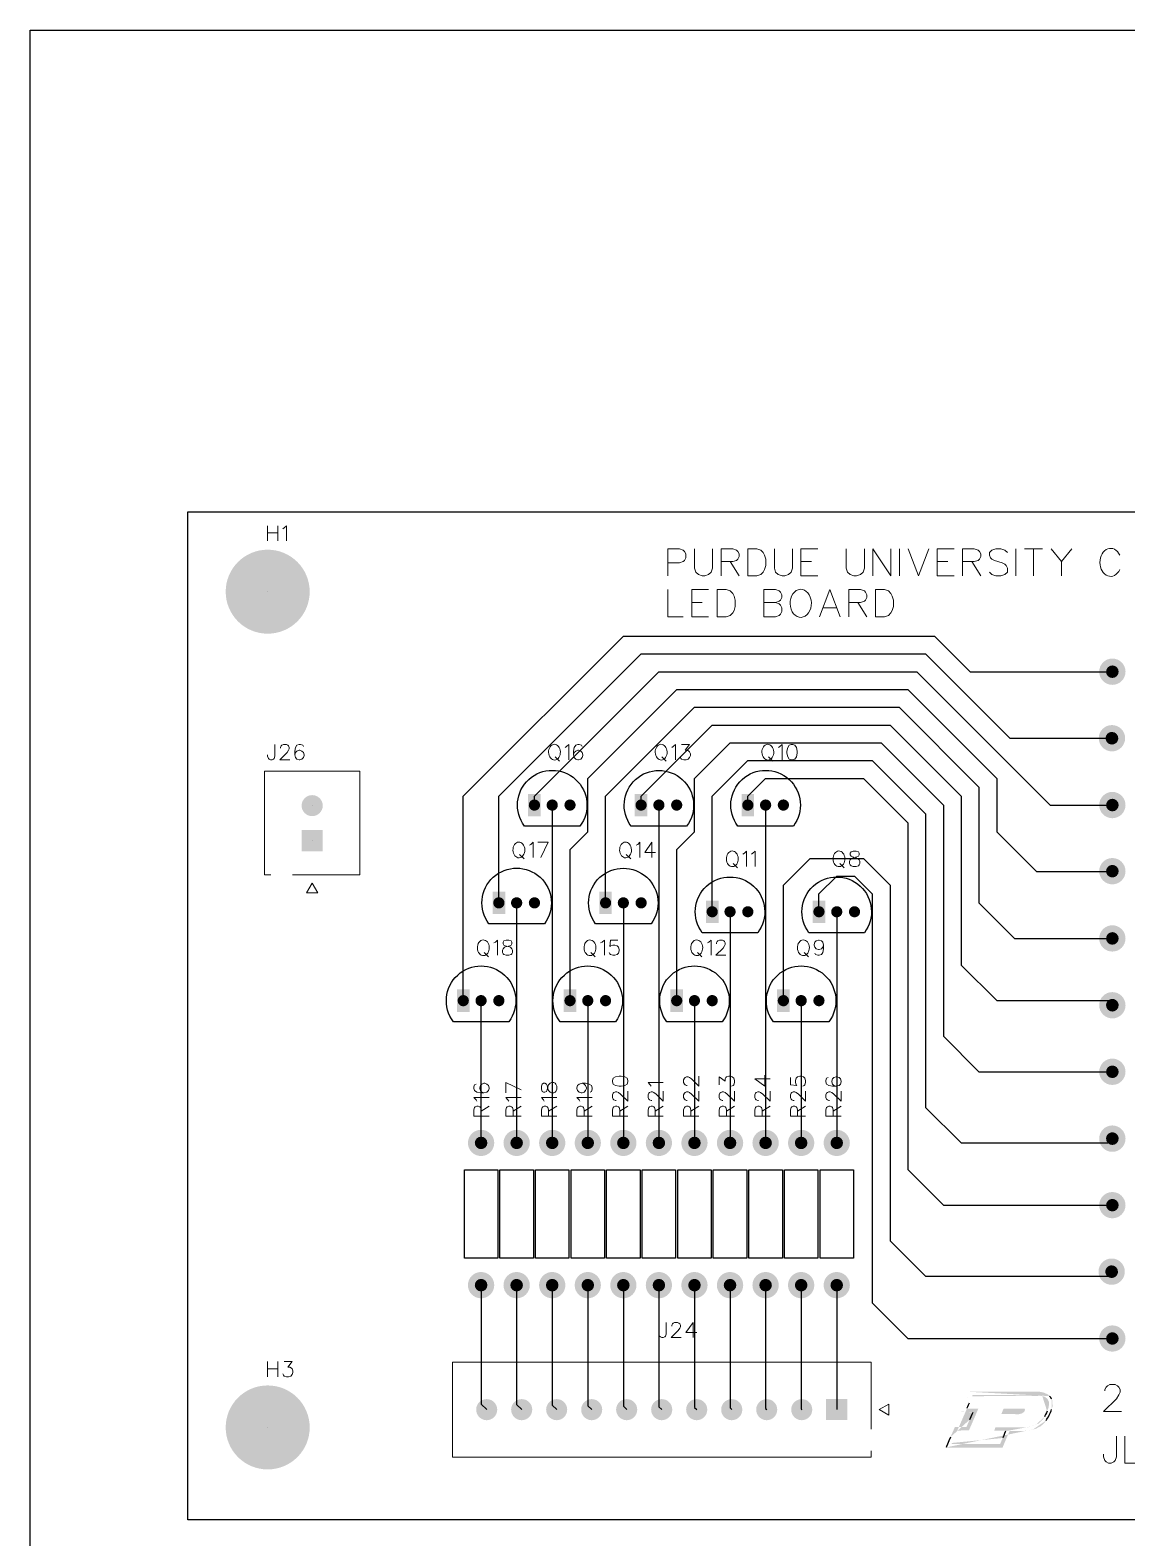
# Model space of a CAD drawing. Header units: inches. Extents: x 2.5 to 50.5, y 2.5 to 32.9.
# Drawn here: x 2.5 to 16.87, y 12.74 to 32.5 of the extents above; entities that cross this region are included whole.
import ezdxf

# ---------------------------------------------------------------- set-up
doc = ezdxf.new("R2010")
doc.units = ezdxf.units.IN
doc.header["$MEASUREMENT"] = 0
doc.layers.add('PDF6_Geometry', color=7, linetype='Continuous', true_color=0xffcc00)
doc.layers.add('PDF6_Solid Fills', color=7, linetype='Continuous', true_color=0xbfbfbf)

msp = doc.modelspace()

# ---------------------------------------------------------------- hatches: boundary and pattern name
at = {"layer": 'PDF6_Solid Fills', "transparency": 33554559}
for points in [[(6.164, 25.139, 0.414706), (5.613, 25.69), (5.613, 25.69, 0.414706), (5.063, 25.139), (5.063, 25.139, 0.414706), (5.613, 24.589), (5.613, 24.589, 0.414706)], [(16.857, 24.091, 0.414474), (16.684, 24.263), (16.684, 24.263, 0.414474), (16.512, 24.091), (16.512, 24.091, 0.414474), (16.684, 23.918), (16.684, 23.918, 0.414474)], [(16.852, 23.219, 0.414474), (16.679, 23.391), (16.679, 23.391, 0.413695), (16.506, 23.219), (16.506, 23.219, 0.412921), (16.679, 23.046), (16.679, 23.046, 0.413695)], [(6.335, 22.335, 0.414518), (6.196, 22.473), (6.196, 22.473, 0.414518), (6.058, 22.335), (6.058, 22.335, 0.413551), (6.196, 22.197), (6.196, 22.197, 0.413551)], [(16.857, 22.342, 0.414474), (16.684, 22.515), (16.684, 22.515, 0.414474), (16.512, 22.342), (16.512, 22.342, 0.414474), (16.684, 22.17), (16.684, 22.17, 0.414474)], [(16.857, 21.476, 0.414474), (16.684, 21.648), (16.684, 21.648, 0.414474), (16.512, 21.476), (16.512, 21.476, 0.414474), (16.684, 21.303), (16.684, 21.303, 0.414474)], [(16.857, 20.594, 0.414474), (16.684, 20.767), (16.684, 20.767, 0.414474), (16.512, 20.594), (16.512, 20.594, 0.414474), (16.684, 20.422), (16.684, 20.422, 0.414474)], [(16.857, 19.718, 0.415101), (16.684, 19.891), (16.684, 19.891, 0.415101), (16.512, 19.718), (16.512, 19.718, 0.414474), (16.684, 19.546), (16.684, 19.546, 0.414474)], [(16.857, 18.846, 0.414474), (16.684, 19.019), (16.684, 19.019, 0.414474), (16.512, 18.846), (16.512, 18.846, 0.414474), (16.684, 18.674), (16.684, 18.674, 0.414474)], [(8.583, 17.914, 0.414474), (8.41, 18.086), (8.41, 18.086, 0.414474), (8.238, 17.914), (8.238, 17.914, 0.414474), (8.41, 17.742), (8.41, 17.742, 0.414474)], [(9.049, 17.914, 0.414474), (8.876, 18.086), (8.876, 18.086, 0.414474), (8.704, 17.914), (8.704, 17.914, 0.414474), (8.876, 17.742), (8.876, 17.742, 0.414474)], [(9.515, 17.914, 0.414474), (9.343, 18.086), (9.343, 18.086, 0.414474), (9.17, 17.914), (9.17, 17.914, 0.414474), (9.343, 17.742), (9.343, 17.742, 0.414474)], [(9.981, 17.914, 0.414474), (9.809, 18.086), (9.809, 18.086, 0.414474), (9.637, 17.914), (9.637, 17.914, 0.414474), (9.809, 17.742), (9.809, 17.742, 0.414474)], [(10.447, 17.914, 0.414474), (10.275, 18.086), (10.275, 18.086, 0.414474), (10.103, 17.914), (10.103, 17.914, 0.414474), (10.275, 17.742), (10.275, 17.742, 0.414474)], [(10.913, 17.914, 0.414474), (10.741, 18.086), (10.741, 18.086, 0.414474), (10.569, 17.914), (10.569, 17.914, 0.414474), (10.741, 17.742), (10.741, 17.742, 0.414474)], [(11.379, 17.914, 0.414474), (11.207, 18.086), (11.207, 18.086, 0.414474), (11.035, 17.914), (11.035, 17.914, 0.414474), (11.207, 17.742), (11.207, 17.742, 0.414474)], [(11.846, 17.914, 0.414474), (11.673, 18.086), (11.673, 18.086, 0.414474), (11.501, 17.914), (11.501, 17.914, 0.414474), (11.673, 17.742), (11.673, 17.742, 0.414474)], [(12.312, 17.914, 0.414474), (12.14, 18.086), (12.14, 18.086, 0.414474), (11.967, 17.914), (11.967, 17.914, 0.414474), (12.14, 17.742), (12.14, 17.742, 0.414474)], [(12.778, 17.914, 0.414474), (12.606, 18.086), (12.606, 18.086, 0.414474), (12.433, 17.914), (12.433, 17.914, 0.414474), (12.606, 17.742), (12.606, 17.742, 0.414474)], [(13.244, 17.914, 0.414474), (13.072, 18.086), (13.072, 18.086, 0.414474), (12.9, 17.914), (12.9, 17.914, 0.414474), (13.072, 17.742), (13.072, 17.742, 0.414474)], [(16.857, 17.97, 0.415101), (16.684, 18.143), (16.684, 18.143, 0.415101), (16.512, 17.97), (16.512, 17.97, 0.414474), (16.684, 17.797), (16.684, 17.797, 0.414474)], [(16.857, 17.098, 0.414474), (16.684, 17.27), (16.684, 17.27, 0.414474), (16.512, 17.098), (16.512, 17.098, 0.414474), (16.684, 16.926), (16.684, 16.926, 0.414474)], [(8.583, 16.049, 0.414474), (8.41, 16.222), (8.41, 16.222, 0.414474), (8.238, 16.049), (8.238, 16.049, 0.414474), (8.41, 15.877), (8.41, 15.877, 0.414474)], [(9.049, 16.049, 0.414474), (8.876, 16.222), (8.876, 16.222, 0.414474), (8.704, 16.049), (8.704, 16.049, 0.414474), (8.876, 15.877), (8.876, 15.877, 0.414474)], [(9.515, 16.049, 0.414474), (9.343, 16.222), (9.343, 16.222, 0.414474), (9.17, 16.049), (9.17, 16.049, 0.414474), (9.343, 15.877), (9.343, 15.877, 0.414474)], [(9.981, 16.049, 0.414474), (9.809, 16.222), (9.809, 16.222, 0.414474), (9.637, 16.049), (9.637, 16.049, 0.414474), (9.809, 15.877), (9.809, 15.877, 0.414474)], [(10.447, 16.049, 0.414474), (10.275, 16.222), (10.275, 16.222, 0.414474), (10.103, 16.049), (10.103, 16.049, 0.414474), (10.275, 15.877), (10.275, 15.877, 0.414474)], [(10.913, 16.049, 0.414474), (10.741, 16.222), (10.741, 16.222, 0.414474), (10.569, 16.049), (10.569, 16.049, 0.414474), (10.741, 15.877), (10.741, 15.877, 0.414474)], [(11.379, 16.049, 0.414474), (11.207, 16.222), (11.207, 16.222, 0.414474), (11.035, 16.049), (11.035, 16.049, 0.414474), (11.207, 15.877), (11.207, 15.877, 0.414474)], [(11.846, 16.049, 0.414474), (11.673, 16.222), (11.673, 16.222, 0.414474), (11.501, 16.049), (11.501, 16.049, 0.414474), (11.673, 15.877), (11.673, 15.877, 0.414474)], [(12.312, 16.049, 0.414474), (12.14, 16.222), (12.14, 16.222, 0.414474), (11.967, 16.049), (11.967, 16.049, 0.414474), (12.14, 15.877), (12.14, 15.877, 0.414474)], [(12.778, 16.049, 0.414474), (12.606, 16.222), (12.606, 16.222, 0.414474), (12.433, 16.049), (12.433, 16.049, 0.414474), (12.606, 15.877), (12.606, 15.877, 0.414474)], [(13.244, 16.049, 0.414474), (13.072, 16.222), (13.072, 16.222, 0.414474), (12.9, 16.049), (12.9, 16.049, 0.414474), (13.072, 15.877), (13.072, 15.877, 0.414474)], [(16.848, 16.227, 0.414474), (16.675, 16.399), (16.675, 16.399, 0.415101), (16.503, 16.227), (16.503, 16.227, 0.41573), (16.675, 16.054), (16.675, 16.054, 0.415101)], [(16.857, 15.35, 0.414474), (16.684, 15.522), (16.684, 15.522, 0.414474), (16.512, 15.35), (16.512, 15.35, 0.414474), (16.684, 15.178), (16.684, 15.178, 0.414474)], [(6.164, 14.185, 0.414706), (5.613, 14.735), (5.613, 14.735, 0.414706), (5.063, 14.185), (5.063, 14.185, 0.414706), (5.613, 13.634), (5.613, 13.634, 0.414706)], [(8.622, 14.418, 0.413551), (8.483, 14.556), (8.483, 14.556, 0.414518), (8.346, 14.418), (8.346, 14.418, 0.414518), (8.483, 14.279), (8.483, 14.279, 0.413551)], [(9.081, 14.418, 0.413551), (8.942, 14.556), (8.942, 14.556, 0.413551), (8.804, 14.418), (8.804, 14.418, 0.413551), (8.942, 14.279), (8.942, 14.279, 0.413551)], [(9.539, 14.418, 0.414518), (9.402, 14.556), (9.402, 14.556, 0.413551), (9.263, 14.418), (9.263, 14.418, 0.413551), (9.402, 14.279), (9.402, 14.279, 0.414518)], [(9.998, 14.418, 0.413551), (9.86, 14.556), (9.86, 14.556, 0.414518), (9.722, 14.418), (9.722, 14.418, 0.414518), (9.86, 14.279), (9.86, 14.279, 0.413551)], [(10.457, 14.418, 0.413551), (10.319, 14.556), (10.319, 14.556, 0.413551), (10.18, 14.418), (10.18, 14.418, 0.413551), (10.319, 14.279), (10.319, 14.279, 0.413551)], [(10.916, 14.418, 0.414518), (10.778, 14.556), (10.778, 14.556, 0.413551), (10.639, 14.418), (10.639, 14.418, 0.413551), (10.778, 14.279), (10.778, 14.279, 0.414518)], [(11.375, 14.418, 0.413551), (11.236, 14.556), (11.236, 14.556, 0.414518), (11.098, 14.418), (11.098, 14.418, 0.414518), (11.236, 14.279), (11.236, 14.279, 0.413551)], [(11.834, 14.418, 0.413551), (11.695, 14.556), (11.695, 14.556, 0.413551), (11.557, 14.418), (11.557, 14.418, 0.413551), (11.695, 14.279), (11.695, 14.279, 0.413551)], [(12.292, 14.418, 0.414518), (12.154, 14.556), (12.154, 14.556, 0.413551), (12.016, 14.418), (12.016, 14.418, 0.413551), (12.154, 14.279), (12.154, 14.279, 0.414518)], [(12.751, 14.418, 0.413551), (12.613, 14.556), (12.613, 14.556, 0.414518), (12.475, 14.418), (12.475, 14.418, 0.414518), (12.613, 14.279), (12.613, 14.279, 0.413551)]]:
    msp.add_hatch(color=256, dxfattribs=at).paths.add_polyline_path(points)
at = {"layer": 'PDF6_Solid Fills', "true_color": 0x212121, "transparency": 33554559}
for points in [[(16.767, 24.091, 0.413386), (16.684, 24.173), (16.684, 24.173, 0.413386), (16.602, 24.091), (16.602, 24.091, 0.413386), (16.684, 24.008), (16.684, 24.008, 0.413386)], [(16.762, 23.219, 0.413386), (16.679, 23.301), (16.679, 23.301, 0.414695), (16.596, 23.219), (16.596, 23.219, 0.416016), (16.679, 23.136), (16.679, 23.136, 0.414695)], [(9.183, 22.342, 0.418142), (9.11, 22.416), (9.11, 22.416, 0.418142), (9.036, 22.342), (9.036, 22.342, 0.418142), (9.11, 22.269), (9.11, 22.269, 0.418142)], [(9.416, 22.342, 0.418142), (9.343, 22.416), (9.343, 22.416, 0.418142), (9.269, 22.342), (9.269, 22.342, 0.418142), (9.343, 22.269), (9.343, 22.269, 0.418142)], [(9.649, 22.342, 0.418142), (9.576, 22.416), (9.576, 22.416, 0.418142), (9.503, 22.342), (9.503, 22.342, 0.418142), (9.576, 22.269), (9.576, 22.269, 0.418142)], [(10.581, 22.342, 0.418142), (10.508, 22.416), (10.508, 22.416, 0.418142), (10.435, 22.342), (10.435, 22.342, 0.418142), (10.508, 22.269), (10.508, 22.269, 0.418142)], [(10.814, 22.342, 0.418142), (10.741, 22.416), (10.741, 22.416, 0.418142), (10.668, 22.342), (10.668, 22.342, 0.418142), (10.741, 22.269), (10.741, 22.269, 0.418142)], [(11.047, 22.342, 0.418142), (10.974, 22.416), (10.974, 22.416, 0.418142), (10.901, 22.342), (10.901, 22.342, 0.418142), (10.974, 22.269), (10.974, 22.269, 0.418142)], [(11.98, 22.342, 0.418142), (11.906, 22.416), (11.906, 22.416, 0.418142), (11.833, 22.342), (11.833, 22.342, 0.418142), (11.906, 22.269), (11.906, 22.269, 0.418142)], [(12.213, 22.342, 0.418142), (12.14, 22.416), (12.14, 22.416, 0.418142), (12.066, 22.342), (12.066, 22.342, 0.418142), (12.14, 22.269), (12.14, 22.269, 0.418142)], [(12.446, 22.342, 0.418142), (12.373, 22.416), (12.373, 22.416, 0.418142), (12.299, 22.342), (12.299, 22.342, 0.418142), (12.373, 22.269), (12.373, 22.269, 0.418142)], [(16.767, 22.342, 0.413386), (16.684, 22.425), (16.684, 22.425, 0.413386), (16.602, 22.342), (16.602, 22.342, 0.413386), (16.684, 22.26), (16.684, 22.26, 0.413386)], [(16.767, 21.476, 0.413386), (16.684, 21.558), (16.684, 21.558, 0.413386), (16.602, 21.476), (16.602, 21.476, 0.411759), (16.684, 21.393), (16.684, 21.393, 0.411759)], [(8.717, 21.061, 0.418142), (8.643, 21.134), (8.643, 21.134, 0.418142), (8.57, 21.061), (8.57, 21.061, 0.418142), (8.643, 20.987), (8.643, 20.987, 0.418142)], [(8.95, 21.061, 0.418142), (8.876, 21.134), (8.876, 21.134, 0.418142), (8.803, 21.061), (8.803, 21.061, 0.418142), (8.876, 20.987), (8.876, 20.987, 0.418142)], [(9.183, 21.061, 0.418142), (9.11, 21.134), (9.11, 21.134, 0.418142), (9.036, 21.061), (9.036, 21.061, 0.418142), (9.11, 20.987), (9.11, 20.987, 0.418142)], [(10.115, 21.061, 0.418142), (10.042, 21.134), (10.042, 21.134, 0.418142), (9.969, 21.061), (9.969, 21.061, 0.418142), (10.042, 20.987), (10.042, 20.987, 0.418142)], [(10.348, 21.061, 0.418142), (10.275, 21.134), (10.275, 21.134, 0.418142), (10.202, 21.061), (10.202, 21.061, 0.418142), (10.275, 20.987), (10.275, 20.987, 0.418142)], [(10.581, 21.061, 0.418142), (10.508, 21.134), (10.508, 21.134, 0.418142), (10.435, 21.061), (10.435, 21.061, 0.418142), (10.508, 20.987), (10.508, 20.987, 0.418142)], [(11.513, 20.944, 0.418142), (11.44, 21.017), (11.44, 21.017, 0.418142), (11.367, 20.944), (11.367, 20.944, 0.418142), (11.44, 20.871), (11.44, 20.871, 0.418142)], [(11.747, 20.944, 0.418142), (11.673, 21.017), (11.673, 21.017, 0.418142), (11.6, 20.944), (11.6, 20.944, 0.418142), (11.673, 20.871), (11.673, 20.871, 0.418142)], [(11.98, 20.944, 0.418142), (11.906, 21.017), (11.906, 21.017, 0.418142), (11.833, 20.944), (11.833, 20.944, 0.418142), (11.906, 20.871), (11.906, 20.871, 0.418142)], [(12.912, 20.944, 0.418142), (12.839, 21.017), (12.839, 21.017, 0.418142), (12.766, 20.944), (12.766, 20.944, 0.418142), (12.839, 20.871), (12.839, 20.871, 0.418142)], [(13.145, 20.944, 0.418142), (13.072, 21.017), (13.072, 21.017, 0.418142), (12.999, 20.944), (12.999, 20.944, 0.418142), (13.072, 20.871), (13.072, 20.871, 0.418142)], [(13.378, 20.944, 0.418142), (13.305, 21.017), (13.305, 21.017, 0.418142), (13.232, 20.944), (13.232, 20.944, 0.418142), (13.305, 20.871), (13.305, 20.871, 0.418142)], [(16.767, 20.594, 0.413386), (16.684, 20.677), (16.684, 20.677, 0.413386), (16.602, 20.594), (16.602, 20.594, 0.413386), (16.684, 20.512), (16.684, 20.512, 0.413386)], [(8.25, 19.779, 0.418142), (8.177, 19.852), (8.177, 19.852, 0.418142), (8.104, 19.779), (8.104, 19.779, 0.418142), (8.177, 19.705), (8.177, 19.705, 0.418142)], [(8.483, 19.779, 0.418142), (8.41, 19.852), (8.41, 19.852, 0.418142), (8.337, 19.779), (8.337, 19.779, 0.418142), (8.41, 19.705), (8.41, 19.705, 0.418142)], [(8.717, 19.779, 0.418142), (8.643, 19.852), (8.643, 19.852, 0.418142), (8.57, 19.779), (8.57, 19.779, 0.418142), (8.643, 19.705), (8.643, 19.705, 0.418142)], [(9.649, 19.779, 0.418142), (9.576, 19.852), (9.576, 19.852, 0.418142), (9.503, 19.779), (9.503, 19.779, 0.418142), (9.576, 19.705), (9.576, 19.705, 0.418142)], [(9.882, 19.779, 0.418142), (9.809, 19.852), (9.809, 19.852, 0.418142), (9.736, 19.779), (9.736, 19.779, 0.418142), (9.809, 19.705), (9.809, 19.705, 0.418142)], [(10.115, 19.779, 0.418142), (10.042, 19.852), (10.042, 19.852, 0.418142), (9.969, 19.779), (9.969, 19.779, 0.418142), (10.042, 19.705), (10.042, 19.705, 0.418142)], [(11.047, 19.779, 0.418142), (10.974, 19.852), (10.974, 19.852, 0.418142), (10.901, 19.779), (10.901, 19.779, 0.418142), (10.974, 19.705), (10.974, 19.705, 0.418142)], [(11.28, 19.779, 0.418142), (11.207, 19.852), (11.207, 19.852, 0.418142), (11.134, 19.779), (11.134, 19.779, 0.418142), (11.207, 19.705), (11.207, 19.705, 0.418142)], [(11.513, 19.779, 0.418142), (11.44, 19.852), (11.44, 19.852, 0.418142), (11.367, 19.779), (11.367, 19.779, 0.418142), (11.44, 19.705), (11.44, 19.705, 0.418142)], [(12.446, 19.779, 0.418142), (12.373, 19.852), (12.373, 19.852, 0.418142), (12.299, 19.779), (12.299, 19.779, 0.418142), (12.373, 19.705), (12.373, 19.705, 0.418142)], [(12.679, 19.779, 0.418142), (12.606, 19.852), (12.606, 19.852, 0.418142), (12.532, 19.779), (12.532, 19.779, 0.418142), (12.606, 19.705), (12.606, 19.705, 0.418142)], [(12.912, 19.779, 0.418142), (12.839, 19.852), (12.839, 19.852, 0.418142), (12.766, 19.779), (12.766, 19.779, 0.418142), (12.839, 19.705), (12.839, 19.705, 0.418142)], [(16.767, 19.718, 0.414695), (16.684, 19.801), (16.684, 19.801, 0.414695), (16.602, 19.718), (16.602, 19.718, 0.413386), (16.684, 19.636), (16.684, 19.636, 0.413386)], [(16.767, 18.846, 0.413386), (16.684, 18.929), (16.684, 18.929, 0.413386), (16.602, 18.846), (16.602, 18.846, 0.413386), (16.684, 18.764), (16.684, 18.764, 0.413386)], [(8.493, 17.914, 0.413386), (8.41, 17.996), (8.41, 17.996, 0.413386), (8.328, 17.914), (8.328, 17.914, 0.413386), (8.41, 17.832), (8.41, 17.832, 0.413386)], [(8.959, 17.914, 0.413386), (8.876, 17.996), (8.876, 17.996, 0.413386), (8.794, 17.914), (8.794, 17.914, 0.413386), (8.876, 17.832), (8.876, 17.832, 0.413386)], [(9.425, 17.914, 0.413386), (9.343, 17.996), (9.343, 17.996, 0.413386), (9.26, 17.914), (9.26, 17.914, 0.413386), (9.343, 17.832), (9.343, 17.832, 0.413386)], [(9.891, 17.914, 0.413386), (9.809, 17.996), (9.809, 17.996, 0.413386), (9.727, 17.914), (9.727, 17.914, 0.413386), (9.809, 17.832), (9.809, 17.832, 0.413386)], [(10.357, 17.914, 0.413386), (10.275, 17.996), (10.275, 17.996, 0.413386), (10.193, 17.914), (10.193, 17.914, 0.413386), (10.275, 17.832), (10.275, 17.832, 0.413386)], [(10.823, 17.914, 0.413386), (10.741, 17.996), (10.741, 17.996, 0.413386), (10.659, 17.914), (10.659, 17.914, 0.413386), (10.741, 17.832), (10.741, 17.832, 0.413386)], [(11.289, 17.914, 0.413386), (11.207, 17.996), (11.207, 17.996, 0.413386), (11.125, 17.914), (11.125, 17.914, 0.413386), (11.207, 17.832), (11.207, 17.832, 0.413386)], [(11.756, 17.914, 0.413386), (11.673, 17.996), (11.673, 17.996, 0.413386), (11.591, 17.914), (11.591, 17.914, 0.413386), (11.673, 17.832), (11.673, 17.832, 0.413386)], [(12.222, 17.914, 0.413386), (12.14, 17.996), (12.14, 17.996, 0.413386), (12.057, 17.914), (12.057, 17.914, 0.413386), (12.14, 17.832), (12.14, 17.832, 0.413386)], [(12.688, 17.914, 0.413386), (12.606, 17.996), (12.606, 17.996, 0.413386), (12.523, 17.914), (12.523, 17.914, 0.413386), (12.606, 17.832), (12.606, 17.832, 0.413386)], [(13.154, 17.914, 0.413386), (13.072, 17.996), (13.072, 17.996, 0.413386), (12.99, 17.914), (12.99, 17.914, 0.413386), (13.072, 17.832), (13.072, 17.832, 0.413386)], [(16.767, 17.97, 0.414695), (16.684, 18.053), (16.684, 18.053, 0.414695), (16.602, 17.97), (16.602, 17.97, 0.413386), (16.684, 17.887), (16.684, 17.887, 0.413386)], [(16.767, 17.098, 0.413386), (16.684, 17.18), (16.684, 17.18, 0.413386), (16.602, 17.098), (16.602, 17.098, 0.413386), (16.684, 17.016), (16.684, 17.016, 0.413386)], [(16.758, 16.227, 0.413386), (16.675, 16.309), (16.675, 16.309, 0.414695), (16.593, 16.227), (16.593, 16.227, 0.416016), (16.675, 16.144), (16.675, 16.144, 0.414695)], [(8.493, 16.049, 0.413386), (8.41, 16.132), (8.41, 16.132, 0.413386), (8.328, 16.049), (8.328, 16.049, 0.413386), (8.41, 15.967), (8.41, 15.967, 0.413386)], [(8.959, 16.049, 0.413386), (8.876, 16.132), (8.876, 16.132, 0.413386), (8.794, 16.049), (8.794, 16.049, 0.413386), (8.876, 15.967), (8.876, 15.967, 0.413386)], [(9.425, 16.049, 0.413386), (9.343, 16.132), (9.343, 16.132, 0.413386), (9.26, 16.049), (9.26, 16.049, 0.413386), (9.343, 15.967), (9.343, 15.967, 0.413386)], [(9.891, 16.049, 0.413386), (9.809, 16.132), (9.809, 16.132, 0.413386), (9.727, 16.049), (9.727, 16.049, 0.413386), (9.809, 15.967), (9.809, 15.967, 0.413386)], [(10.357, 16.049, 0.413386), (10.275, 16.132), (10.275, 16.132, 0.413386), (10.193, 16.049), (10.193, 16.049, 0.413386), (10.275, 15.967), (10.275, 15.967, 0.413386)], [(10.823, 16.049, 0.413386), (10.741, 16.132), (10.741, 16.132, 0.413386), (10.659, 16.049), (10.659, 16.049, 0.413386), (10.741, 15.967), (10.741, 15.967, 0.413386)], [(11.289, 16.049, 0.413386), (11.207, 16.132), (11.207, 16.132, 0.413386), (11.125, 16.049), (11.125, 16.049, 0.413386), (11.207, 15.967), (11.207, 15.967, 0.413386)], [(11.756, 16.049, 0.413386), (11.673, 16.132), (11.673, 16.132, 0.413386), (11.591, 16.049), (11.591, 16.049, 0.413386), (11.673, 15.967), (11.673, 15.967, 0.413386)], [(12.222, 16.049, 0.413386), (12.14, 16.132), (12.14, 16.132, 0.413386), (12.057, 16.049), (12.057, 16.049, 0.413386), (12.14, 15.967), (12.14, 15.967, 0.413386)], [(12.688, 16.049, 0.413386), (12.606, 16.132), (12.606, 16.132, 0.413386), (12.523, 16.049), (12.523, 16.049, 0.413386), (12.606, 15.967), (12.606, 15.967, 0.413386)], [(13.154, 16.049, 0.413386), (13.072, 16.132), (13.072, 16.132, 0.413386), (12.99, 16.049), (12.99, 16.049, 0.413386), (13.072, 15.967), (13.072, 15.967, 0.413386)], [(16.767, 15.35, 0.413386), (16.684, 15.432), (16.684, 15.432, 0.413386), (16.602, 15.35), (16.602, 15.35, 0.413386), (16.684, 15.268), (16.684, 15.268, 0.413386)]]:
    msp.add_hatch(color=250, dxfattribs=at).paths.add_polyline_path(points)
at = {"layer": 'PDF6_Solid Fills', "true_color": 0xffcc00, "transparency": 33554559}
h = msp.add_hatch(color=40, dxfattribs=at)
h.paths.add_polyline_path([(14.82, 14.651, 0.002437), (14.707, 14.391)], flags=0)
h.paths.add_polyline_path([(14.707, 14.391), (14.705, 14.385), (14.779, 14.385), (14.854, 14.385), (14.854, 14.382)], flags=0)
h.paths.add_polyline_path([(14.813, 14.285), (14.773, 14.192), (14.696, 14.19), (14.62, 14.189), (14.563, 14.058)], flags=0)
h.paths.add_polyline_path([(14.507, 13.923), (14.507, 13.92), (14.876, 13.92), (15.245, 13.92), (15.291, 14.03), (15.338, 14.139), (15.435, 14.139), (15.532, 14.139), (15.572, 14.144)], flags=0)
h.paths.add_polyline_path([(15.572, 14.144, 0.028974), (15.645, 14.158)], flags=0)
h.paths.add_polyline_path([(15.645, 14.158), (15.68, 14.167), (15.712, 14.184), (15.745, 14.2), (15.772, 14.225), (15.799, 14.25), (15.817, 14.276)], flags=0)
h.paths.add_polyline_path([(15.887, 14.419), (15.901, 14.46), (15.899, 14.502), (15.897, 14.543), (15.889, 14.558)], flags=0)
h.paths.add_polyline_path([(15.86, 14.595), (15.84, 14.617), (15.812, 14.629), (15.785, 14.641), (15.753, 14.648), (15.722, 14.654), (15.272, 14.654), (14.822, 14.654), (14.82, 14.651)], flags=0)
h.paths.add_polyline_path([(15.766, 14.596), (15.797, 14.586), (15.816, 14.573), (15.834, 14.559), (15.845, 14.538), (15.855, 14.517), (15.853, 14.483), (15.85, 14.449), (15.829, 14.399)], flags=0)
h.paths.add_polyline_path([(15.793, 14.322), (15.778, 14.296), (15.748, 14.266), (15.717, 14.236), (15.686, 14.222)], flags=0)
h.paths.add_polyline_path([(15.619, 14.197, 0.035317), (15.686, 14.222)], flags=0)
h.paths.add_polyline_path([(15.619, 14.197), (15.583, 14.188), (15.368, 14.186), (15.152, 14.184), (15.144, 14.164), (15.137, 14.144), (15.211, 14.144), (15.286, 14.144), (15.283, 14.135)], flags=0)
h.paths.add_polyline_path([(15.247, 14.046), (15.213, 13.966), (14.894, 13.966), (14.576, 13.966), (14.582, 13.981)], flags=0)
h.paths.add_polyline_path([(14.62, 14.069, 0.000795), (14.582, 13.981)], flags=0)
h.paths.add_polyline_path([(14.62, 14.069), (14.652, 14.143), (14.728, 14.145), (14.805, 14.146), (14.866, 14.287), (14.927, 14.429), (14.853, 14.43), (14.78, 14.431), (14.78, 14.435)], flags=0)
h.paths.add_polyline_path([(14.81, 14.508, 0.000373), (14.847, 14.594)], flags=0)
h.paths.add_polyline_path([(14.847, 14.594), (14.854, 14.609), (15.295, 14.608), (15.736, 14.606), (15.766, 14.596)], flags=0)
h.paths.add_polyline_path([(15.244, 14.396), (15.23, 14.36), (15.344, 14.359), (15.458, 14.358), (15.479, 14.363), (15.5, 14.368), (15.514, 14.379), (15.529, 14.389), (15.534, 14.403), (15.54, 14.417), (15.537, 14.424), (15.535, 14.431), (15.397, 14.431), (15.259, 14.431)], flags=0)

# ---------------------------------------------------------------- linework, layer by layer
for p, q in [((2.5, 24.5), (2.5, 32.5)), ((2.5, 32.5), (50.5, 32.5)), ((2.5, 2.5), (2.5, 24.5))]:
    msp.add_line(p, q)
at = {"layer": 'PDF6_Geometry', "color": 6, "lineweight": 25}
msp.add_lwpolyline([(4.565, 26.188), (24.385, 26.188), (24.385, 12.974), (4.565, 12.974)], close=True, dxfattribs=at)
at = {"layer": 'PDF6_Geometry', "lineweight": 15}
for points in [[(5.613, 26.004), (5.613, 25.804)], [(5.613, 25.909), (5.747, 25.909)], [(5.747, 26.004), (5.747, 25.804)], [(5.81, 25.965), (5.829, 25.975), (5.858, 26.004), (5.858, 25.804)], [(5.709, 23.137), (5.709, 22.984), (5.699, 22.955), (5.69, 22.946), (5.671, 22.937), (5.652, 22.937), (5.632, 22.946), (5.623, 22.955), (5.613, 22.984), (5.613, 23.003)], [(5.781, 23.089), (5.781, 23.099), (5.791, 23.118), (5.8, 23.127), (5.819, 23.137), (5.858, 23.137), (5.877, 23.127), (5.886, 23.118), (5.895, 23.099), (5.895, 23.079), (5.886, 23.06), (5.867, 23.032), (5.772, 22.937), (5.905, 22.937)], [(6.082, 23.108), (6.073, 23.127), (6.045, 23.137), (6.025, 23.137), (5.997, 23.127), (5.977, 23.099), (5.968, 23.051), (5.968, 23.003), (5.977, 22.965), (5.997, 22.946), (6.025, 22.937), (6.035, 22.937), (6.063, 22.946), (6.082, 22.965), (6.092, 22.994), (6.092, 23.003), (6.082, 23.032), (6.063, 23.051), (6.035, 23.06), (6.025, 23.06), (5.997, 23.051), (5.977, 23.032), (5.968, 23.003)], [(9.511, 23.099), (9.53, 23.108), (9.559, 23.137), (9.559, 22.937)], [(9.736, 23.108), (9.727, 23.127), (9.698, 23.137), (9.679, 23.137), (9.651, 23.127), (9.632, 23.099), (9.622, 23.051), (9.622, 23.003), (9.632, 22.965), (9.651, 22.946), (9.679, 22.937), (9.689, 22.937), (9.717, 22.946), (9.736, 22.965), (9.746, 22.994), (9.746, 23.003), (9.736, 23.032), (9.717, 23.051), (9.689, 23.06), (9.679, 23.06), (9.651, 23.051), (9.632, 23.032), (9.622, 23.003)], [(10.91, 23.099), (10.929, 23.108), (10.958, 23.137), (10.958, 22.937)], [(11.039, 23.137), (11.144, 23.137), (11.087, 23.06), (11.116, 23.06), (11.135, 23.051), (11.144, 23.042), (11.154, 23.013), (11.154, 22.994), (11.144, 22.965), (11.126, 22.946), (11.097, 22.937), (11.068, 22.937), (11.039, 22.946), (11.03, 22.955), (11.021, 22.975)], [(12.308, 23.099), (12.327, 23.108), (12.356, 23.137), (12.356, 22.937)], [(9.382, 22.975), (9.439, 22.918)], [(10.78, 22.975), (10.838, 22.918)], [(12.179, 22.975), (12.236, 22.918)], [(9.045, 21.817), (9.064, 21.826), (9.093, 21.855), (9.093, 21.655)], [(9.156, 21.855), (9.289, 21.855), (9.194, 21.655)], [(10.444, 21.817), (10.463, 21.826), (10.492, 21.855), (10.492, 21.655)], [(10.65, 21.655), (10.65, 21.855), (10.555, 21.722), (10.697, 21.722)], [(8.916, 21.693), (8.973, 21.636)], [(10.314, 21.693), (10.371, 21.636)], [(11.713, 21.576), (11.77, 21.519)], [(11.842, 21.7), (11.861, 21.71), (11.89, 21.738), (11.89, 21.538)], [(11.953, 21.7), (11.972, 21.71), (12.001, 21.738), (12.001, 21.538)], [(13.111, 21.576), (13.168, 21.519)], [(8.579, 20.535), (8.598, 20.545), (8.627, 20.573), (8.627, 20.373)], [(9.977, 20.535), (9.997, 20.545), (10.026, 20.573), (10.026, 20.373)], [(10.203, 20.573), (10.107, 20.573), (10.098, 20.487), (10.107, 20.496), (10.136, 20.506), (10.164, 20.506), (10.193, 20.496), (10.212, 20.478), (10.222, 20.449), (10.222, 20.43), (10.212, 20.401), (10.193, 20.382), (10.164, 20.373), (10.136, 20.373), (10.107, 20.382), (10.098, 20.392), (10.088, 20.411)], [(11.376, 20.535), (11.395, 20.545), (11.424, 20.573), (11.424, 20.373)], [(11.496, 20.525), (11.496, 20.535), (11.506, 20.554), (11.515, 20.564), (11.534, 20.573), (11.573, 20.573), (11.592, 20.564), (11.601, 20.554), (11.61, 20.535), (11.61, 20.516), (11.601, 20.496), (11.582, 20.468), (11.487, 20.373), (11.62, 20.373)], [(12.898, 20.506), (12.889, 20.478), (12.87, 20.459), (12.841, 20.449), (12.832, 20.449), (12.803, 20.459), (12.784, 20.478), (12.774, 20.506), (12.774, 20.516), (12.784, 20.545), (12.803, 20.564), (12.832, 20.573), (12.841, 20.573), (12.87, 20.564), (12.889, 20.545), (12.898, 20.506), (12.898, 20.459), (12.889, 20.411), (12.87, 20.382), (12.841, 20.373), (12.822, 20.373), (12.794, 20.382), (12.784, 20.401)], [(8.449, 20.411), (8.507, 20.354)], [(9.848, 20.411), (9.905, 20.354)], [(11.246, 20.411), (11.304, 20.354)], [(12.645, 20.411), (12.702, 20.354)], [(11.113, 18.666), (11.104, 18.666), (11.085, 18.676), (11.075, 18.685), (11.065, 18.704), (11.065, 18.742), (11.075, 18.761), (11.085, 18.771), (11.104, 18.781), (11.123, 18.781), (11.142, 18.771), (11.17, 18.752), (11.265, 18.657), (11.265, 18.79)], [(11.532, 18.676), (11.532, 18.781), (11.608, 18.723), (11.608, 18.752), (11.617, 18.771), (11.627, 18.781), (11.656, 18.79), (11.675, 18.79), (11.703, 18.781), (11.722, 18.761), (11.732, 18.733), (11.732, 18.704), (11.722, 18.676), (11.713, 18.666), (11.694, 18.657)], [(12.198, 18.752), (11.998, 18.752), (12.131, 18.657), (12.131, 18.8)], [(12.464, 18.771), (12.464, 18.676), (12.55, 18.666), (12.54, 18.676), (12.531, 18.704), (12.531, 18.733), (12.54, 18.761), (12.559, 18.781), (12.588, 18.79), (12.607, 18.79), (12.636, 18.781), (12.655, 18.761), (12.664, 18.733), (12.664, 18.704), (12.655, 18.676), (12.645, 18.666), (12.626, 18.657)], [(12.959, 18.771), (12.939, 18.761), (12.93, 18.733), (12.93, 18.713), (12.939, 18.685), (12.968, 18.666), (13.016, 18.657), (13.063, 18.657), (13.102, 18.666), (13.121, 18.685), (13.13, 18.713), (13.13, 18.723), (13.121, 18.752), (13.102, 18.771), (13.073, 18.781), (13.063, 18.781), (13.035, 18.771), (13.016, 18.752), (13.007, 18.723), (13.007, 18.713), (13.016, 18.685), (13.035, 18.666), (13.063, 18.657)], [(8.344, 18.685), (8.325, 18.676), (8.315, 18.647), (8.315, 18.628), (8.325, 18.599), (8.353, 18.58), (8.401, 18.571), (8.448, 18.571), (8.487, 18.58), (8.506, 18.599), (8.515, 18.628), (8.515, 18.637), (8.506, 18.666), (8.487, 18.685), (8.458, 18.695), (8.448, 18.695), (8.42, 18.685), (8.401, 18.666), (8.392, 18.637), (8.392, 18.628), (8.401, 18.599), (8.42, 18.58), (8.448, 18.571)], [(8.735, 18.571), (8.735, 18.704), (8.935, 18.609)], [(9.734, 18.695), (9.762, 18.685), (9.781, 18.666), (9.791, 18.637), (9.791, 18.628), (9.781, 18.599), (9.762, 18.58), (9.734, 18.571), (9.724, 18.571), (9.695, 18.58), (9.676, 18.599), (9.667, 18.628), (9.667, 18.637), (9.676, 18.666), (9.695, 18.685), (9.734, 18.695), (9.781, 18.695), (9.829, 18.685), (9.858, 18.666), (9.867, 18.637), (9.867, 18.618), (9.858, 18.59), (9.839, 18.58)], [(10.181, 18.47), (10.171, 18.47), (10.152, 18.479), (10.143, 18.489), (10.133, 18.508), (10.133, 18.546), (10.143, 18.565), (10.152, 18.575), (10.171, 18.584), (10.191, 18.584), (10.21, 18.575), (10.238, 18.555), (10.333, 18.46), (10.333, 18.594)], [(10.638, 18.657), (10.628, 18.676), (10.599, 18.704), (10.799, 18.704)], [(10.647, 18.47), (10.638, 18.47), (10.618, 18.479), (10.609, 18.489), (10.599, 18.508), (10.599, 18.546), (10.609, 18.565), (10.618, 18.575), (10.638, 18.584), (10.657, 18.584), (10.676, 18.575), (10.704, 18.555), (10.799, 18.46), (10.799, 18.594)], [(11.113, 18.47), (11.104, 18.47), (11.085, 18.479), (11.075, 18.489), (11.065, 18.508), (11.065, 18.546), (11.075, 18.565), (11.085, 18.575), (11.104, 18.584), (11.123, 18.584), (11.142, 18.575), (11.17, 18.555), (11.265, 18.46), (11.265, 18.594)], [(11.579, 18.47), (11.57, 18.47), (11.551, 18.479), (11.541, 18.489), (11.532, 18.508), (11.532, 18.546), (11.541, 18.565), (11.551, 18.575), (11.57, 18.584), (11.589, 18.584), (11.608, 18.575), (11.637, 18.555), (11.732, 18.46), (11.732, 18.594)], [(12.045, 18.47), (12.036, 18.47), (12.017, 18.479), (12.007, 18.489), (11.998, 18.508), (11.998, 18.546), (12.007, 18.565), (12.017, 18.575), (12.036, 18.584), (12.055, 18.584), (12.074, 18.575), (12.103, 18.555), (12.198, 18.46), (12.198, 18.594)], [(12.512, 18.47), (12.502, 18.47), (12.483, 18.479), (12.473, 18.489), (12.464, 18.508), (12.464, 18.546), (12.473, 18.565), (12.483, 18.575), (12.502, 18.584), (12.521, 18.584), (12.54, 18.575), (12.569, 18.555), (12.664, 18.46), (12.664, 18.594)], [(12.978, 18.47), (12.968, 18.47), (12.949, 18.479), (12.939, 18.489), (12.93, 18.508), (12.93, 18.546), (12.939, 18.565), (12.949, 18.575), (12.968, 18.584), (12.987, 18.584), (13.007, 18.575), (13.035, 18.555), (13.13, 18.46), (13.13, 18.594)], [(8.353, 18.46), (8.344, 18.479), (8.315, 18.508), (8.515, 18.508)], [(8.41, 18.264), (8.41, 18.349), (8.401, 18.378), (8.392, 18.388), (8.373, 18.397), (8.353, 18.397), (8.334, 18.388), (8.325, 18.378), (8.315, 18.349), (8.315, 18.264), (8.515, 18.264)], [(8.41, 18.33), (8.515, 18.397)], [(8.773, 18.46), (8.763, 18.479), (8.735, 18.508), (8.935, 18.508)], [(8.83, 18.264), (8.83, 18.349), (8.821, 18.378), (8.811, 18.388), (8.792, 18.397), (8.773, 18.397), (8.754, 18.388), (8.744, 18.378), (8.735, 18.349), (8.735, 18.264), (8.935, 18.264)], [(8.83, 18.33), (8.935, 18.397)], [(9.239, 18.46), (9.229, 18.479), (9.201, 18.508), (9.401, 18.508)], [(9.296, 18.264), (9.296, 18.349), (9.287, 18.378), (9.277, 18.388), (9.258, 18.397), (9.239, 18.397), (9.22, 18.388), (9.21, 18.378), (9.201, 18.349), (9.201, 18.264), (9.401, 18.264)], [(9.296, 18.33), (9.401, 18.397)], [(9.705, 18.46), (9.695, 18.479), (9.667, 18.508), (9.867, 18.508)], [(9.762, 18.264), (9.762, 18.349), (9.753, 18.378), (9.743, 18.388), (9.724, 18.397), (9.705, 18.397), (9.686, 18.388), (9.676, 18.378), (9.667, 18.349), (9.667, 18.264), (9.867, 18.264)], [(9.762, 18.33), (9.867, 18.397)], [(10.228, 18.264), (10.228, 18.349), (10.219, 18.378), (10.21, 18.388), (10.191, 18.397), (10.171, 18.397), (10.152, 18.388), (10.143, 18.378), (10.133, 18.349), (10.133, 18.264), (10.333, 18.264)], [(10.228, 18.33), (10.333, 18.397)], [(10.694, 18.264), (10.694, 18.349), (10.685, 18.378), (10.676, 18.388), (10.657, 18.397), (10.638, 18.397), (10.618, 18.388), (10.609, 18.378), (10.599, 18.349), (10.599, 18.264), (10.799, 18.264)], [(10.694, 18.33), (10.799, 18.397)], [(11.161, 18.264), (11.161, 18.349), (11.151, 18.378), (11.142, 18.388), (11.123, 18.397), (11.104, 18.397), (11.085, 18.388), (11.075, 18.378), (11.065, 18.349), (11.065, 18.264), (11.265, 18.264)], [(11.161, 18.33), (11.265, 18.397)], [(11.627, 18.264), (11.627, 18.349), (11.617, 18.378), (11.608, 18.388), (11.589, 18.397), (11.57, 18.397), (11.551, 18.388), (11.541, 18.378), (11.532, 18.349), (11.532, 18.264), (11.732, 18.264)], [(11.627, 18.33), (11.732, 18.397)], [(12.093, 18.264), (12.093, 18.349), (12.084, 18.378), (12.074, 18.388), (12.055, 18.397), (12.036, 18.397), (12.017, 18.388), (12.007, 18.378), (11.998, 18.349), (11.998, 18.264), (12.198, 18.264)], [(12.093, 18.33), (12.198, 18.397)], [(12.559, 18.264), (12.559, 18.349), (12.55, 18.378), (12.54, 18.388), (12.521, 18.397), (12.502, 18.397), (12.483, 18.388), (12.473, 18.378), (12.464, 18.349), (12.464, 18.264), (12.664, 18.264)], [(12.559, 18.33), (12.664, 18.397)], [(13.025, 18.264), (13.025, 18.349), (13.016, 18.378), (13.007, 18.388), (12.987, 18.397), (12.968, 18.397), (12.949, 18.388), (12.939, 18.378), (12.93, 18.349), (12.93, 18.264), (13.13, 18.264)], [(13.025, 18.33), (13.13, 18.397)], [(10.837, 15.562), (10.837, 15.409), (10.827, 15.38), (10.818, 15.371), (10.798, 15.362), (10.779, 15.362), (10.76, 15.371), (10.75, 15.38), (10.741, 15.409), (10.741, 15.429)], [(10.909, 15.514), (10.909, 15.524), (10.918, 15.543), (10.928, 15.552), (10.947, 15.562), (10.985, 15.562), (11.004, 15.552), (11.014, 15.543), (11.023, 15.524), (11.023, 15.504), (11.014, 15.485), (10.995, 15.457), (10.9, 15.362), (11.033, 15.362)], [(11.191, 15.362), (11.191, 15.562), (11.096, 15.429), (11.239, 15.429)], [(5.613, 15.049), (5.613, 14.849)], [(5.747, 15.049), (5.747, 14.849)], [(5.829, 15.049), (5.934, 15.049), (5.877, 14.973), (5.905, 14.973), (5.924, 14.963), (5.934, 14.954), (5.943, 14.925), (5.943, 14.906), (5.934, 14.877), (5.915, 14.858), (5.886, 14.849), (5.858, 14.849), (5.829, 14.858), (5.819, 14.868), (5.81, 14.887)], [(5.613, 14.954), (5.747, 14.954)]]:
    msp.add_lwpolyline(points, dxfattribs=at)
at = {"layer": 'PDF6_Geometry', "lineweight": 20}
for points in [[(10.858, 25.516), (11.01, 25.516), (11.061, 25.533), (11.078, 25.55), (11.095, 25.584), (11.095, 25.634), (11.078, 25.668), (11.061, 25.685), (11.01, 25.702), (10.858, 25.702), (10.858, 25.346)], [(11.207, 25.702), (11.207, 25.448), (11.224, 25.397), (11.258, 25.363), (11.308, 25.346), (11.342, 25.346), (11.393, 25.363), (11.427, 25.397), (11.444, 25.448), (11.444, 25.702)], [(11.556, 25.533), (11.708, 25.533), (11.76, 25.55), (11.776, 25.566), (11.793, 25.6), (11.793, 25.634), (11.776, 25.668), (11.76, 25.685), (11.708, 25.702), (11.556, 25.702), (11.556, 25.346)], [(12.254, 25.702), (12.254, 25.448), (12.271, 25.397), (12.305, 25.363), (12.356, 25.346), (12.39, 25.346), (12.441, 25.363), (12.475, 25.397), (12.491, 25.448), (12.491, 25.702)], [(12.824, 25.702), (12.603, 25.702), (12.603, 25.346), (12.824, 25.346)], [(13.197, 25.702), (13.197, 25.448), (13.214, 25.397), (13.248, 25.363), (13.298, 25.346), (13.332, 25.346), (13.383, 25.363), (13.417, 25.397), (13.434, 25.448), (13.434, 25.702)], [(13.783, 25.702), (13.783, 25.346), (13.546, 25.702), (13.546, 25.346)], [(13.895, 25.702), (13.895, 25.346)], [(14.007, 25.702), (14.143, 25.346), (14.278, 25.702)], [(14.611, 25.702), (14.39, 25.702), (14.39, 25.346), (14.611, 25.346)], [(14.722, 25.533), (14.875, 25.533), (14.926, 25.55), (14.943, 25.566), (14.96, 25.6), (14.96, 25.634), (14.943, 25.668), (14.926, 25.685), (14.875, 25.702), (14.722, 25.702), (14.722, 25.346)], [(15.309, 25.651), (15.275, 25.685), (15.224, 25.702), (15.156, 25.702), (15.106, 25.685), (15.072, 25.651), (15.072, 25.617), (15.088, 25.584), (15.106, 25.566), (15.139, 25.55), (15.241, 25.516), (15.275, 25.499), (15.292, 25.482), (15.309, 25.448), (15.309, 25.397), (15.275, 25.363), (15.224, 25.346), (15.156, 25.346), (15.106, 25.363), (15.072, 25.397)], [(15.421, 25.702), (15.421, 25.346)], [(15.533, 25.702), (15.77, 25.702)], [(15.652, 25.702), (15.652, 25.346)], [(15.882, 25.702), (16.017, 25.533), (16.017, 25.346)], [(16.153, 25.702), (16.017, 25.533)], [(11.675, 25.533), (11.793, 25.346)], [(12.603, 25.533), (12.739, 25.533)], [(14.39, 25.533), (14.526, 25.533)], [(14.841, 25.533), (14.96, 25.346)], [(10.858, 25.166), (10.858, 24.81), (11.061, 24.81)], [(11.393, 25.166), (11.173, 25.166), (11.173, 24.81), (11.393, 24.81)], [(12.268, 24.997), (12.319, 25.013), (12.336, 25.03), (12.353, 25.064), (12.353, 25.098), (12.336, 25.132), (12.319, 25.149), (12.268, 25.166), (12.115, 25.166), (12.115, 24.81), (12.268, 24.81), (12.319, 24.827), (12.336, 24.844), (12.353, 24.878), (12.353, 24.929), (12.336, 24.963), (12.319, 24.979), (12.268, 24.997), (12.115, 24.997)], [(13.119, 24.81), (12.983, 25.166), (12.848, 24.81)], [(13.231, 24.997), (13.383, 24.997), (13.434, 25.013), (13.451, 25.03), (13.468, 25.064), (13.468, 25.098), (13.451, 25.132), (13.434, 25.149), (13.383, 25.166), (13.231, 25.166), (13.231, 24.81)], [(11.173, 24.997), (11.308, 24.997)], [(12.898, 24.929), (13.068, 24.929)], [(13.349, 24.997), (13.468, 24.81)], [(16.585, 14.663), (16.585, 14.68), (16.602, 14.714), (16.619, 14.731), (16.653, 14.747), (16.72, 14.747), (16.754, 14.731), (16.771, 14.714), (16.788, 14.68), (16.788, 14.646), (16.771, 14.612), (16.738, 14.561), (16.568, 14.392), (16.805, 14.392)], [(16.738, 14.071), (16.738, 13.8), (16.72, 13.749), (16.704, 13.733), (16.67, 13.716), (16.636, 13.716), (16.602, 13.733), (16.585, 13.749), (16.568, 13.8), (16.568, 13.834)], [(16.85, 14.071), (16.85, 13.716), (17.053, 13.716)]]:
    msp.add_lwpolyline(points, dxfattribs=at)
for points in [[(11.905, 25.346), (12.024, 25.346), (12.075, 25.363), (12.109, 25.397), (12.126, 25.431), (12.142, 25.482), (12.142, 25.566), (12.126, 25.617), (12.109, 25.651), (12.075, 25.685), (12.024, 25.702), (11.905, 25.702)], [(11.505, 24.81), (11.624, 24.81), (11.675, 24.827), (11.708, 24.861), (11.726, 24.895), (11.742, 24.946), (11.742, 25.03), (11.726, 25.081), (11.708, 25.115), (11.675, 25.149), (11.624, 25.166), (11.505, 25.166)], [(13.58, 24.81), (13.699, 24.81), (13.75, 24.827), (13.783, 24.861), (13.8, 24.895), (13.817, 24.946), (13.817, 25.03), (13.8, 25.081), (13.783, 25.115), (13.75, 25.149), (13.699, 25.166), (13.58, 25.166)]]:
    msp.add_lwpolyline(points, close=True, dxfattribs=at)
at = {"layer": 'PDF6_Geometry', "color": 250, "lineweight": 211, "true_color": 0x212121}
for points in [[(5.613, 25.139), (5.613, 25.139)], [(5.613, 14.185), (5.613, 14.185)]]:
    msp.add_lwpolyline(points, dxfattribs=at)
at = {"layer": 'PDF6_Geometry', "color": 1, "lineweight": 25}
for points in [[(8.177, 19.779), (8.177, 22.459), (10.275, 24.557), (14.354, 24.557), (14.82, 24.091), (16.684, 24.091)], [(8.643, 21.061), (8.643, 22.459), (10.508, 24.324), (14.237, 24.324), (15.342, 23.219), (16.679, 23.219)], [(9.11, 22.342), (9.11, 22.459), (10.741, 24.091), (14.121, 24.091), (15.869, 22.342), (16.684, 22.342)], [(9.576, 19.779), (9.576, 21.76), (9.809, 21.993), (9.809, 22.692), (10.974, 23.857), (14.004, 23.857), (15.169, 22.692), (15.169, 21.993), (15.692, 21.471), (16.68, 21.471)], [(10.042, 21.061), (10.042, 22.459), (11.207, 23.624), (13.888, 23.624), (14.936, 22.576), (14.936, 21.061), (15.403, 20.594), (16.684, 20.594)], [(10.508, 22.342), (10.508, 22.459), (11.44, 23.391), (13.771, 23.391), (14.703, 22.459), (14.703, 20.245), (15.169, 19.779), (16.628, 19.779), (16.684, 19.723)], [(10.974, 19.779), (10.974, 21.76), (11.207, 21.993), (11.207, 22.692), (11.673, 23.158), (13.654, 23.158), (14.47, 22.342), (14.47, 19.312), (14.936, 18.846), (16.684, 18.846)], [(11.44, 20.944), (11.44, 22.459), (11.906, 22.925), (13.538, 22.925), (14.237, 22.226), (14.237, 18.38), (14.703, 17.914), (16.624, 17.914), (16.684, 17.975)], [(11.906, 22.342), (11.906, 22.459), (12.14, 22.692), (13.421, 22.692), (14.004, 22.109), (14.004, 17.564), (14.47, 17.098), (16.684, 17.098)], [(9.343, 22.342), (9.343, 17.914)], [(10.741, 22.342), (10.741, 17.914)], [(12.14, 22.342), (12.14, 17.914)], [(12.373, 19.779), (12.373, 21.294), (12.722, 21.643), (13.421, 21.643), (13.771, 21.294), (13.771, 16.632), (14.237, 16.166), (16.628, 16.166), (16.684, 16.222)], [(12.839, 20.944), (12.839, 21.177), (13.072, 21.41), (13.305, 21.41), (13.538, 21.177), (13.538, 15.816), (14.004, 15.35), (16.684, 15.35)], [(8.876, 21.061), (8.876, 17.914)], [(10.275, 21.061), (10.275, 17.914)], [(11.673, 20.944), (11.673, 17.914)], [(13.072, 20.944), (13.072, 17.914)], [(8.41, 17.914), (8.41, 19.779)], [(9.809, 19.779), (9.809, 17.914)], [(11.207, 19.779), (11.207, 17.914)], [(12.606, 19.779), (12.606, 17.914)], [(8.41, 16.049), (8.41, 14.491), (8.484, 14.418)], [(8.876, 16.049), (8.876, 14.484), (8.943, 14.418)], [(9.343, 16.049), (9.343, 14.477), (9.401, 14.418)], [(9.809, 16.049), (9.809, 14.469), (9.86, 14.418)], [(10.275, 16.049), (10.275, 14.462), (10.319, 14.418)], [(10.741, 16.049), (10.741, 14.455), (10.778, 14.418)], [(11.207, 16.049), (11.207, 14.447), (11.237, 14.418)], [(11.673, 16.049), (11.673, 14.44), (11.695, 14.418)], [(12.14, 16.049), (12.14, 14.433), (12.154, 14.418)], [(12.606, 16.049), (12.606, 14.425), (12.613, 14.418)], [(13.072, 16.049), (13.072, 14.418)]]:
    msp.add_lwpolyline(points, dxfattribs=at)
at = {"layer": 'PDF6_Geometry', "lineweight": 15}
for points in [[(12.476, 23.137), (12.448, 23.127), (12.429, 23.099), (12.419, 23.051), (12.419, 23.023), (12.429, 22.975), (12.448, 22.946), (12.476, 22.937), (12.495, 22.937), (12.524, 22.946), (12.543, 22.975), (12.553, 23.023), (12.553, 23.051), (12.543, 23.099), (12.524, 23.127), (12.495, 23.137)], [(13.289, 21.738), (13.26, 21.729), (13.25, 21.71), (13.25, 21.691), (13.26, 21.672), (13.279, 21.662), (13.317, 21.653), (13.345, 21.643), (13.365, 21.624), (13.374, 21.605), (13.374, 21.576), (13.365, 21.557), (13.355, 21.548), (13.326, 21.538), (13.289, 21.538), (13.26, 21.548), (13.25, 21.557), (13.241, 21.576), (13.241, 21.605), (13.25, 21.624), (13.269, 21.643), (13.298, 21.653), (13.336, 21.662), (13.355, 21.672), (13.365, 21.691), (13.365, 21.71), (13.355, 21.729), (13.326, 21.738)], [(8.738, 20.573), (8.709, 20.564), (8.699, 20.545), (8.699, 20.525), (8.709, 20.506), (8.728, 20.496), (8.766, 20.487), (8.795, 20.478), (8.814, 20.459), (8.823, 20.44), (8.823, 20.411), (8.814, 20.392), (8.804, 20.382), (8.776, 20.373), (8.738, 20.373), (8.709, 20.382), (8.699, 20.392), (8.69, 20.411), (8.69, 20.44), (8.699, 20.459), (8.718, 20.478), (8.747, 20.487), (8.785, 20.496), (8.804, 20.506), (8.814, 20.525), (8.814, 20.545), (8.804, 20.564), (8.776, 20.573)], [(10.133, 18.713), (10.143, 18.685), (10.171, 18.666), (10.219, 18.657), (10.247, 18.657), (10.295, 18.666), (10.324, 18.685), (10.333, 18.713), (10.333, 18.733), (10.324, 18.761), (10.295, 18.781), (10.247, 18.79), (10.219, 18.79), (10.171, 18.781), (10.143, 18.761), (10.133, 18.733)], [(9.201, 18.618), (9.21, 18.59), (9.229, 18.58), (9.248, 18.58), (9.268, 18.59), (9.277, 18.609), (9.287, 18.647), (9.296, 18.676), (9.315, 18.695), (9.334, 18.704), (9.363, 18.704), (9.382, 18.695), (9.392, 18.685), (9.401, 18.657), (9.401, 18.618), (9.392, 18.59), (9.382, 18.58), (9.363, 18.571), (9.334, 18.571), (9.315, 18.58), (9.296, 18.599), (9.287, 18.628), (9.277, 18.666), (9.268, 18.685), (9.248, 18.695), (9.229, 18.695), (9.21, 18.685), (9.201, 18.657)]]:
    msp.add_lwpolyline(points, close=True, dxfattribs=at)
at = {"layer": 'PDF6_Geometry', "lineweight": 13}
for points in [[(5.655, 21.427), (5.572, 21.427), (5.572, 22.785), (6.82, 22.785), (6.82, 21.427), (5.939, 21.427)], [(13.521, 13.876), (13.521, 13.794), (8.034, 13.794), (8.034, 15.042), (13.521, 15.042), (13.521, 14.161)]]:
    msp.add_lwpolyline(points, dxfattribs=at)
at = {"layer": 'PDF6_Geometry', "lineweight": 25}
for points in [[(9.706, 22.067), (8.979, 22.067, -2.009151)], [(11.104, 22.067), (10.378, 22.067, -2.009151)], [(12.503, 22.067), (11.776, 22.067, -2.009151)], [(9.24, 20.785), (8.513, 20.785, -2.009151)], [(10.638, 20.785), (9.912, 20.785, -2.009151)], [(12.037, 20.669), (11.31, 20.669, -2.009151)], [(13.435, 20.669), (12.708, 20.669, -2.009151)], [(8.774, 19.503), (8.047, 19.503, -2.009151)], [(10.172, 19.503), (9.445, 19.503, -2.009151)], [(11.571, 19.503), (10.844, 19.503, -2.009151)], [(12.969, 19.503), (12.242, 19.503, -2.009151)]]:
    msp.add_lwpolyline(points, format="xyb", close=True, dxfattribs=at)
at = {"layer": 'PDF6_Geometry', "color": 250, "lineweight": 100, "true_color": 0x212121}
for points in [[(6.196, 22.335), (6.196, 22.335)], [(6.196, 21.876), (6.196, 21.876)], [(8.484, 14.418), (8.484, 14.418)], [(8.943, 14.418), (8.943, 14.418)], [(9.401, 14.418), (9.401, 14.418)], [(9.86, 14.418), (9.86, 14.418)], [(10.319, 14.418), (10.319, 14.418)], [(10.778, 14.418), (10.778, 14.418)], [(11.237, 14.418), (11.237, 14.418)], [(11.695, 14.418), (11.695, 14.418)], [(12.154, 14.418), (12.154, 14.418)], [(12.613, 14.418), (12.613, 14.418)], [(13.072, 14.418), (13.072, 14.418)]]:
    msp.add_lwpolyline(points, dxfattribs=at)
at = {"layer": 'PDF6_Geometry', "color": 9, "lineweight": 90, "true_color": 0xbfbfbf}
for points in [[(9.343, 22.407), (9.343, 22.278)], [(9.576, 22.407), (9.576, 22.278)], [(10.741, 22.407), (10.741, 22.278)], [(10.974, 22.407), (10.974, 22.278)], [(12.14, 22.407), (12.14, 22.278)], [(12.373, 22.407), (12.373, 22.278)], [(8.876, 21.125), (8.876, 20.996)], [(9.11, 21.125), (9.11, 20.996)], [(10.275, 21.125), (10.275, 20.996)], [(10.508, 21.125), (10.508, 20.996)], [(11.673, 21.008), (11.673, 20.88)], [(11.906, 21.008), (11.906, 20.88)], [(13.072, 21.008), (13.072, 20.88)], [(13.305, 21.008), (13.305, 20.88)], [(8.41, 19.843), (8.41, 19.714)], [(8.643, 19.843), (8.643, 19.714)], [(9.809, 19.843), (9.809, 19.714)], [(10.042, 19.843), (10.042, 19.714)], [(11.207, 19.843), (11.207, 19.714)], [(11.44, 19.843), (11.44, 19.714)], [(12.606, 19.843), (12.606, 19.714)], [(12.839, 19.843), (12.839, 19.714)]]:
    msp.add_lwpolyline(points, dxfattribs=at)
at = {"layer": 'PDF6_Geometry', "lineweight": 13}
for points in [[(6.123, 21.192), (6.269, 21.192), (6.196, 21.32)], [(13.756, 14.344), (13.756, 14.491), (13.628, 14.418)]]:
    msp.add_lwpolyline(points, close=True, dxfattribs=at)
at = {"layer": 'PDF6_Geometry', "lineweight": 25}
for points in [[(8.629, 16.404), (8.191, 16.404), (8.191, 17.56), (8.629, 17.56)], [(9.096, 16.404), (8.657, 16.404), (8.657, 17.56), (9.096, 17.56)], [(9.562, 16.404), (9.124, 16.404), (9.124, 17.56), (9.562, 17.56)], [(10.028, 16.404), (9.59, 16.404), (9.59, 17.56), (10.028, 17.56)], [(10.494, 16.404), (10.056, 16.404), (10.056, 17.56), (10.494, 17.56)], [(10.96, 16.404), (10.522, 16.404), (10.522, 17.56), (10.96, 17.56)], [(11.426, 16.404), (10.988, 16.404), (10.988, 17.56), (11.426, 17.56)], [(11.892, 16.404), (11.454, 16.404), (11.454, 17.56), (11.892, 17.56)], [(12.359, 16.404), (11.92, 16.404), (11.92, 17.56), (12.359, 17.56)], [(12.825, 16.404), (12.387, 16.404), (12.387, 17.56), (12.825, 17.56)], [(13.291, 16.404), (12.853, 16.404), (12.853, 17.56), (13.291, 17.56)]]:
    msp.add_lwpolyline(points, close=True, dxfattribs=at)
at = {"layer": 'PDF6_Geometry', "lineweight": 20}
for centre, major_axis, ratio, start_param, end_param in [((16.661, 25.524), (0, 0.184), 0.754687, 5.247523, 10.465213), ((12.6, 24.987), (-0.002, 0.184), 0.756503, 0.2291724414693023, 6.512357748648888)]:
    msp.add_ellipse(centre, major_axis=major_axis, ratio=ratio, start_param=start_param, end_param=end_param, dxfattribs=at)
at = {"layer": 'PDF6_Geometry', "lineweight": 15}
for centre, start_param, end_param in [((9.372, 23.036), 0.2288922043395654, 6.512077511519151), ((10.771, 23.036), 0.228892205918304, 6.512077513097889), ((12.169, 23.036), 0.2288922077595525, 6.512077514939139), ((8.906, 21.754), 0.2288921987396606, 6.512077505919247), ((10.304, 21.754), 0.2288922004439336, 6.51207750762352), ((11.703, 21.638), 0.2288922014809399, 6.512077508660526), ((13.101, 21.638), 0.2288922030727671, 6.512077510252352), ((8.44, 20.472), 0.2288921933501218, 6.512077500529707), ((9.838, 20.472), 0.2288921948692324, 6.512077502048818), ((11.237, 20.472), 0.22889219657167, 6.512077503751255), ((12.635, 20.472), 0.2288921980904292, 6.512077505270016)]:
    msp.add_ellipse(centre, major_axis=(-0.001, 0.103), ratio=0.755996, start_param=start_param, end_param=end_param, dxfattribs=at)
at = {"layer": 'PDF6_Geometry', "lineweight": 25}
for points in [[(14.78, 14.435), (14.78, 14.436), (14.793, 14.47), (14.81, 14.508)], [(15.889, 14.558), (15.885, 14.567), (15.872, 14.583), (15.86, 14.595)], [(14.854, 14.382), (14.854, 14.38), (14.835, 14.336), (14.813, 14.285)], [(15.829, 14.399), (15.818, 14.371), (15.801, 14.336), (15.793, 14.322)], [(15.817, 14.276), (15.842, 14.313), (15.871, 14.371), (15.887, 14.419)], [(14.563, 14.058), (14.532, 13.986), (14.507, 13.925), (14.507, 13.923)], [(15.283, 14.135), (15.282, 14.13), (15.265, 14.09), (15.247, 14.046)]]:
    msp.add_open_spline(points, degree=3, dxfattribs=at)
at = {"layer": 'PDF6_Solid Fills', "lineweight": 90, "transparency": 33554559}
for points in [[(9.027, 22.489), (9.192, 22.489), (9.027, 22.196), (9.192, 22.196)], [(10.425, 22.489), (10.591, 22.489), (10.425, 22.196), (10.591, 22.196)], [(11.824, 22.489), (11.989, 22.489), (11.824, 22.196), (11.989, 22.196)], [(8.561, 21.207), (8.726, 21.207), (8.561, 20.914), (8.726, 20.914)], [(9.959, 21.207), (10.124, 21.207), (9.959, 20.914), (10.124, 20.914)], [(11.358, 21.091), (11.523, 21.091), (11.358, 20.797), (11.523, 20.797)], [(12.756, 21.091), (12.921, 21.091), (12.756, 20.797), (12.921, 20.797)], [(8.095, 19.925), (8.26, 19.925), (8.095, 19.632), (8.26, 19.632)], [(9.493, 19.925), (9.658, 19.925), (9.493, 19.632), (9.658, 19.632)], [(10.892, 19.925), (11.057, 19.925), (10.892, 19.632), (11.057, 19.632)], [(12.29, 19.925), (12.455, 19.925), (12.29, 19.632), (12.455, 19.632)]]:
    msp.add_solid(points, dxfattribs=at)
at = {"layer": 'PDF6_Solid Fills', "lineweight": 100, "transparency": 33554559}
msp.add_solid([(6.334, 22.015), (6.334, 21.738), (6.058, 22.015), (6.058, 21.738)], dxfattribs=at)
at = {"layer": 'PDF6_Solid Fills', "lineweight": 211, "transparency": 33554559}
msp.add_solid([(12.933, 14.556), (13.21, 14.556), (12.933, 14.28), (13.21, 14.28)], dxfattribs=at)

doc.saveas('drawing.dxf')
